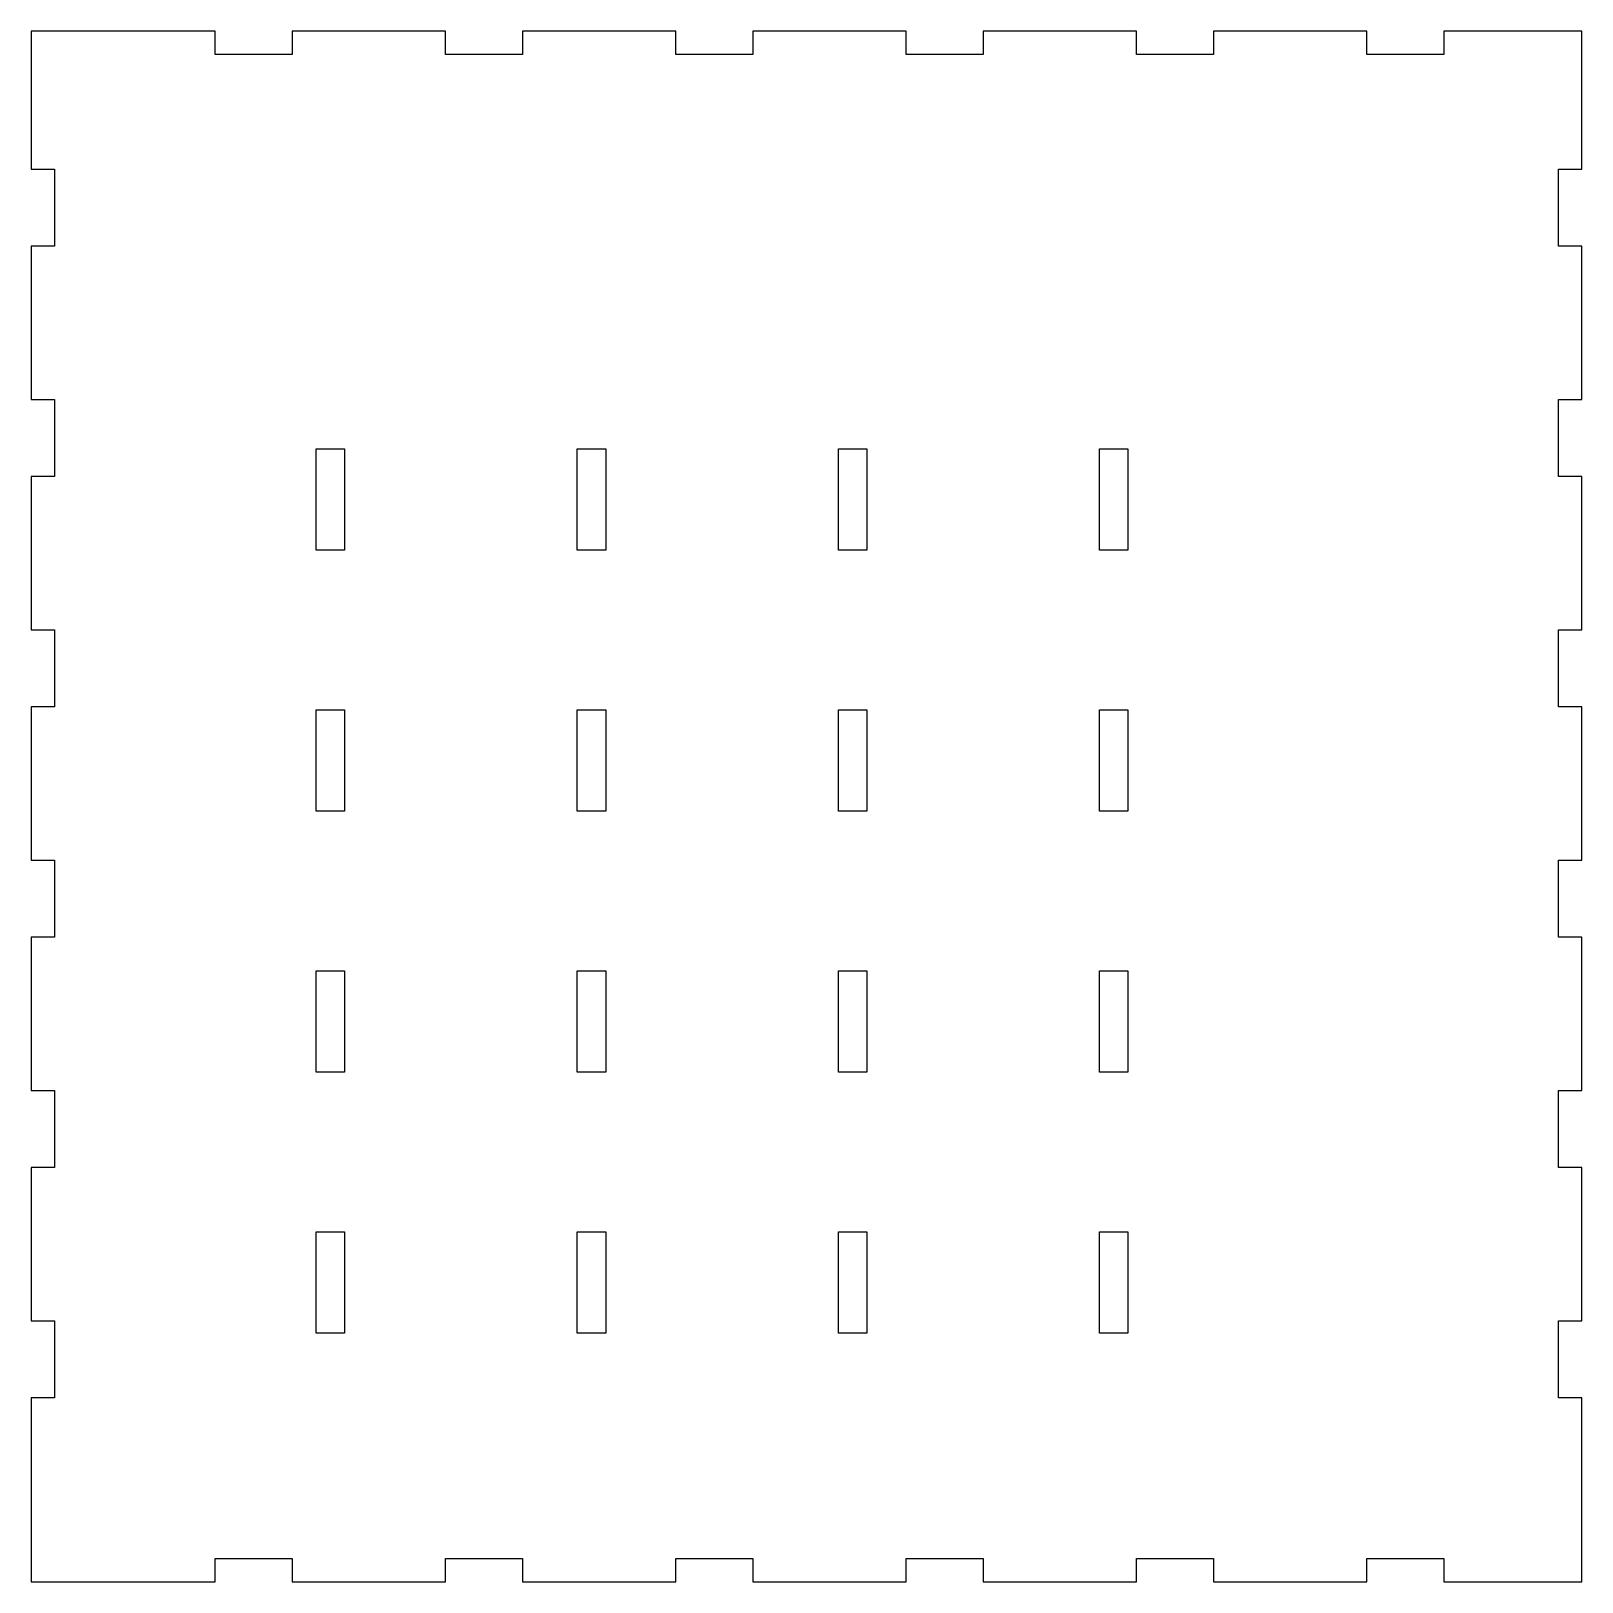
# Model space of a CAD drawing. Header units: metres. Extents: x -39 to 163, y -39 to 163.
import ezdxf

# ---------------------------------------------------------------- set-up
doc = ezdxf.new("R2010")
doc.units = ezdxf.units.M

msp = doc.modelspace()

# ---------------------------------------------------------------- linework, layer by layer
for p, q in [((-15, 163), (-39, 163)), ((-39, 163), (-39, 145)), ((-15, 159.925), (-15, 163)), ((15, 163), (-5, 163)), ((-5, 163), (-5, 159.925)), ((15, 159.925), (15, 163)), ((45, 163), (25, 163)), ((25, 163), (25, 159.925)), ((45, 159.925), (45, 163)), ((75, 163), (55, 163)), ((55, 163), (55, 159.925)), ((75, 159.925), (75, 163)), ((105, 163), (85, 163)), ((85, 163), (85, 159.925)), ((105, 159.925), (105, 163)), ((135, 163), (115, 163)), ((115, 163), (115, 159.925)), ((135, 159.925), (135, 163)), ((163, 163), (145, 163)), ((145, 163), (145, 159.925)), ((163, 145), (163, 163)), ((-5, 159.925), (-15, 159.925)), ((25, 159.925), (15, 159.925)), ((55, 159.925), (45, 159.925)), ((85, 159.925), (75, 159.925)), ((115, 159.925), (105, 159.925)), ((145, 159.925), (135, 159.925)), ((-39, 145), (-35.925, 145)), ((-35.925, 145), (-35.925, 135)), ((159.925, 135), (159.925, 145)), ((159.925, 145), (163, 145)), ((-35.925, 135), (-39, 135)), ((-39, 135), (-39, 115)), ((163, 135), (159.925, 135)), ((163, 115), (163, 135)), ((-39, 115), (-35.925, 115)), ((-35.925, 115), (-35.925, 105)), ((159.925, 105), (159.925, 115)), ((159.925, 115), (163, 115)), ((-1.84999, 95.4), (-1.84999, 108.6)), ((-1.84999, 108.6), (1.84999, 108.6)), ((1.84999, 108.6), (1.84999, 95.4)), ((32.15, 95.4), (32.15, 108.6)), ((32.15, 108.6), (35.85, 108.6)), ((35.85, 108.6), (35.85, 95.4)), ((66.15, 95.4), (66.15, 108.6)), ((66.15, 108.6), (69.85, 108.6)), ((69.85, 108.6), (69.85, 95.4)), ((100.15, 95.4), (100.15, 108.6)), ((100.15, 108.6), (103.85, 108.6)), ((103.85, 108.6), (103.85, 95.4)), ((-35.925, 105), (-39, 105)), ((-39, 105), (-39, 85)), ((163, 105), (159.925, 105)), ((163, 85), (163, 105)), ((1.84999, 95.4), (-1.84999, 95.4)), ((35.85, 95.4), (32.15, 95.4)), ((69.85, 95.4), (66.15, 95.4)), ((103.85, 95.4), (100.15, 95.4)), ((-39, 85), (-35.925, 85)), ((-35.925, 85), (-35.925, 75)), ((159.925, 75), (159.925, 85)), ((159.925, 85), (163, 85)), ((-35.925, 75), (-39, 75)), ((-39, 75), (-39, 55)), ((163, 75), (159.925, 75)), ((163, 55), (163, 75)), ((-1.84999, 61.4), (-1.84999, 74.6)), ((-1.84999, 74.6), (1.84999, 74.6)), ((1.84999, 74.6), (1.84999, 61.4)), ((32.15, 61.4), (32.15, 74.6)), ((32.15, 74.6), (35.85, 74.6)), ((35.85, 74.6), (35.85, 61.4)), ((66.15, 61.4), (66.15, 74.6)), ((66.15, 74.6), (69.85, 74.6)), ((69.85, 74.6), (69.85, 61.4)), ((100.15, 61.4), (100.15, 74.6)), ((100.15, 74.6), (103.85, 74.6)), ((103.85, 74.6), (103.85, 61.4)), ((1.84999, 61.4), (-1.84999, 61.4)), ((35.85, 61.4), (32.15, 61.4)), ((69.85, 61.4), (66.15, 61.4)), ((103.85, 61.4), (100.15, 61.4)), ((-39, 55), (-35.925, 55)), ((-35.925, 55), (-35.925, 45)), ((159.925, 45), (159.925, 55)), ((159.925, 55), (163, 55)), ((-35.925, 45), (-39, 45)), ((-39, 45), (-39, 25)), ((163, 45), (159.925, 45)), ((163, 25), (163, 45)), ((-1.84999, 27.4), (-1.84999, 40.6)), ((-1.84999, 40.6), (1.84999, 40.6)), ((1.84999, 40.6), (1.84999, 27.4)), ((32.15, 27.4), (32.15, 40.6)), ((32.15, 40.6), (35.85, 40.6)), ((35.85, 40.6), (35.85, 27.4)), ((66.15, 27.4), (66.15, 40.6)), ((66.15, 40.6), (69.85, 40.6)), ((69.85, 40.6), (69.85, 27.4)), ((100.15, 27.4), (100.15, 40.6)), ((100.15, 40.6), (103.85, 40.6)), ((103.85, 40.6), (103.85, 27.4)), ((1.84999, 27.4), (-1.84999, 27.4)), ((35.85, 27.4), (32.15, 27.4)), ((69.85, 27.4), (66.15, 27.4)), ((103.85, 27.4), (100.15, 27.4)), ((-39, 25), (-35.925, 25)), ((-35.925, 25), (-35.925, 15)), ((159.925, 15), (159.925, 25)), ((159.925, 25), (163, 25)), ((-35.925, 15), (-39, 15)), ((-39, 15), (-39, -5)), ((163, 15), (159.925, 15)), ((163, -5), (163, 15)), ((-1.84999, -6.59999), (-1.84999, 6.59999)), ((-1.84999, 6.59999), (1.84999, 6.59999)), ((1.84999, 6.59999), (1.84999, -6.59999)), ((32.15, -6.59999), (32.15, 6.59999)), ((32.15, 6.59999), (35.85, 6.59999)), ((35.85, 6.59999), (35.85, -6.59999)), ((66.15, -6.59999), (66.15, 6.59999)), ((66.15, 6.59999), (69.85, 6.59999)), ((69.85, 6.59999), (69.85, -6.59999)), ((100.15, -6.59999), (100.15, 6.59999)), ((100.15, 6.59999), (103.85, 6.59999)), ((103.85, 6.59999), (103.85, -6.59999)), ((-39, -5), (-35.925, -5)), ((-35.925, -5), (-35.925, -15)), ((159.925, -15), (159.925, -5)), ((159.925, -5), (163, -5)), ((1.84999, -6.59999), (-1.84999, -6.59999)), ((35.85, -6.59999), (32.15, -6.59999)), ((69.85, -6.59999), (66.15, -6.59999)), ((103.85, -6.59999), (100.15, -6.59999)), ((-35.925, -15), (-39, -15)), ((-39, -15), (-39, -39)), ((163, -15), (159.925, -15)), ((163, -39), (163, -15)), ((-15, -39), (-15, -35.925)), ((-15, -35.925), (-5, -35.925)), ((-5, -35.925), (-5, -39)), ((15, -39), (15, -35.925)), ((15, -35.925), (25, -35.925)), ((25, -35.925), (25, -39)), ((45, -39), (45, -35.925)), ((45, -35.925), (55, -35.925)), ((55, -35.925), (55, -39)), ((75, -39), (75, -35.925)), ((75, -35.925), (85, -35.925)), ((85, -35.925), (85, -39)), ((105, -39), (105, -35.925)), ((105, -35.925), (115, -35.925)), ((115, -35.925), (115, -39)), ((135, -39), (135, -35.925)), ((135, -35.925), (145, -35.925)), ((145, -35.925), (145, -39)), ((-39, -39), (-15, -39)), ((-5, -39), (15, -39)), ((25, -39), (45, -39)), ((55, -39), (75, -39)), ((85, -39), (105, -39)), ((115, -39), (135, -39)), ((145, -39), (163, -39))]:
    msp.add_line(p, q)

doc.saveas('drawing.dxf')
